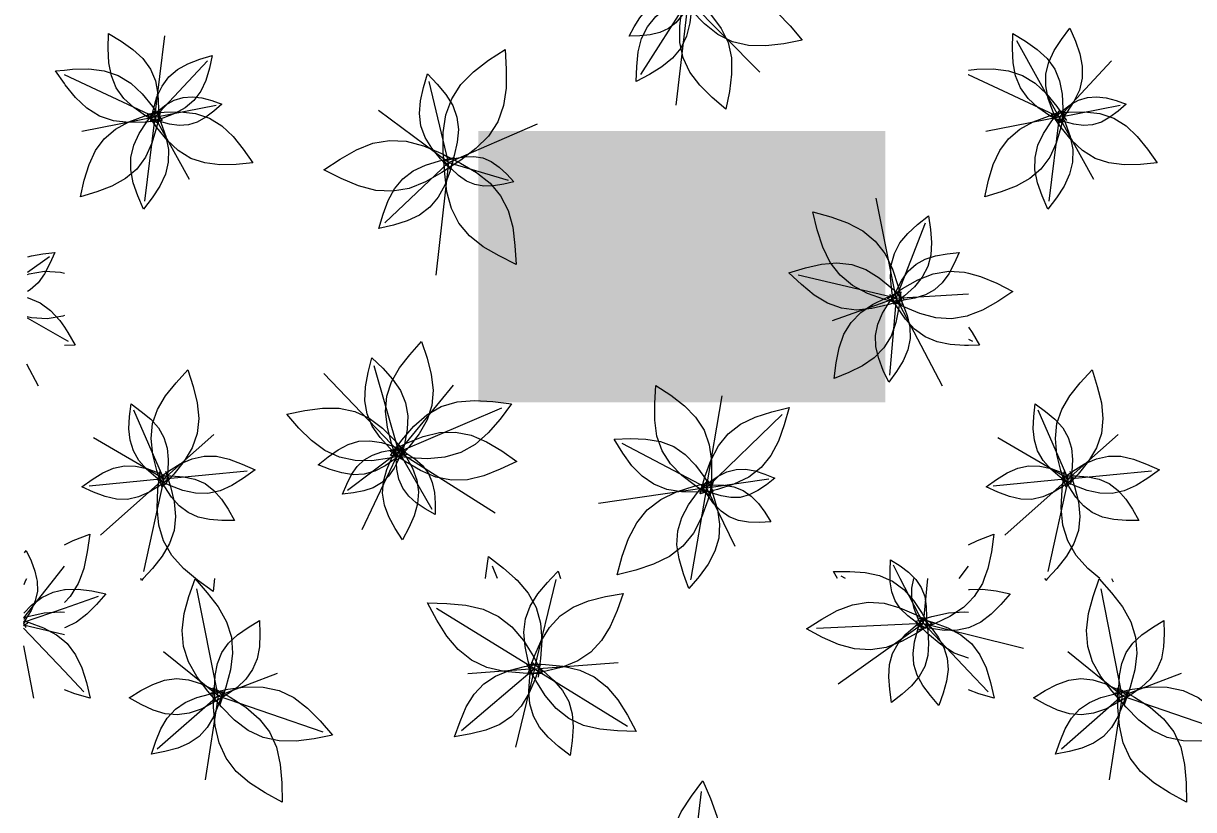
# Model space of a CAD drawing. Header units: metres. Extents: x 0 to 46.1, y -33.1 to 1.9.
# Drawn here: x 39.909 to 42.498, y -12.511 to -10.773 of the extents above; entities that cross this region are included whole.
import ezdxf
from ezdxf.enums import TextEntityAlignment as Align

# ---------------------------------------------------------------- set-up
doc = ezdxf.new("R2010")
doc.units = ezdxf.units.M
doc.header["$LTSCALE"] = 0.02
doc.layers.add('AB_EXT_MASSIF', color=8, linetype='Continuous', lineweight=9)
doc.layers.add('FILL_(255, 255, 255)', color=7, linetype='Continuous', true_color=0xffffff)
doc.layers.add('TEXT', color=7, linetype='Continuous', lineweight=13, true_color=0x000000)
doc.styles.add('JV', font='arial.ttf')

msp = doc.modelspace()

# ---------------------------------------------------------------- hatches: boundary and pattern name
at = {"layer": 'FILL_(255, 255, 255)'}
msp.add_hatch(color=256, dxfattribs=at).paths.add_polyline_path([(41.8155, -11.6106), (41.8155, -11.0106), (40.9155, -11.0106), (40.9155, -11.6106), (41.8155, -11.6106)])

# ---------------------------------------------------------------- linework, layer by layer
at = {"layer": 'AB_EXT_MASSIF', "lineweight": 9, "true_color": 0x606060, "transparency": 33554597}
for points in [[(41.3899, -10.7139), (41.3786, -10.735), (41.3664, -10.7546), (41.3524, -10.7713), (41.3361, -10.7842), (41.3172, -10.7931), (41.296, -10.7982), (41.2731, -10.8004), (41.2491, -10.8011), (41.2604, -10.78), (41.2726, -10.7604), (41.2866, -10.7437), (41.3029, -10.7308), (41.3218, -10.7219), (41.343, -10.7168), (41.3659, -10.7146), (41.3899, -10.7139)], [(41.3887, -10.7064), (41.3873, -10.7397), (41.3838, -10.7717), (41.3763, -10.8012), (41.3636, -10.8273), (41.3453, -10.8499), (41.3218, -10.8691), (41.2943, -10.8858), (41.2646, -10.9011), (41.266, -10.8677), (41.2695, -10.8358), (41.2769, -10.8063), (41.2896, -10.7802), (41.308, -10.7576), (41.3315, -10.7384), (41.359, -10.7217), (41.3887, -10.7064)], [(41.361, -10.7132), (41.4019, -10.7056), (41.4418, -10.701), (41.4796, -10.7019), (41.5149, -10.7101), (41.5473, -10.7261), (41.5772, -10.7494), (41.6051, -10.7782), (41.632, -10.81), (41.5911, -10.8176), (41.5512, -10.8222), (41.5134, -10.8212), (41.4781, -10.8131), (41.4457, -10.7971), (41.4158, -10.7738), (41.3879, -10.745), (41.361, -10.7132)], [(41.3737, -10.7017), (41.4039, -10.7278), (41.4311, -10.7549), (41.453, -10.7838), (41.468, -10.8151), (41.4754, -10.849), (41.4758, -10.8853), (41.4709, -10.9234), (41.4631, -10.9625), (41.433, -10.9364), (41.4058, -10.9093), (41.3838, -10.8804), (41.3689, -10.8491), (41.3615, -10.8152), (41.3611, -10.7789), (41.366, -10.7408), (41.3737, -10.7017)], [(41.38, -10.72), (41.2745, -10.8855)], [(41.38, -10.72), (41.3522, -10.9536)], [(41.38, -10.72), (41.5384, -10.8804)], [(42.1982, -10.9948), (42.1861, -10.9665), (42.1763, -10.9385), (42.1708, -10.911), (42.171, -10.8842), (42.1773, -10.8582), (42.1892, -10.8328), (42.2055, -10.808), (42.2241, -10.7835), (42.2362, -10.8118), (42.246, -10.8398), (42.2515, -10.8673), (42.2513, -10.8941), (42.245, -10.9201), (42.2331, -10.9454), (42.2168, -10.9703), (42.1982, -10.9948)], [(40.2077, -10.9939), (40.1795, -10.9771), (40.1535, -10.959), (40.1315, -10.9387), (40.1149, -10.9155), (40.104, -10.889), (40.0984, -10.8597), (40.0969, -10.828), (40.0975, -10.7952), (40.1258, -10.812), (40.1518, -10.8301), (40.1737, -10.8504), (40.1904, -10.8736), (40.2013, -10.9), (40.2069, -10.9294), (40.2084, -10.9611), (40.2077, -10.9939)], [(40.2, -10.98), (40.222, -10.8004)], [(42.2077, -10.9939), (42.1795, -10.9771), (42.1535, -10.959), (42.1315, -10.9387), (42.1149, -10.9155), (42.104, -10.889), (42.0984, -10.8597), (42.0969, -10.828), (42.0975, -10.7952), (42.1258, -10.812), (42.1518, -10.8301), (42.1737, -10.8504), (42.1904, -10.8736), (42.2013, -10.9), (42.2069, -10.9294), (42.2084, -10.9611), (42.2077, -10.9939)], [(42.2, -10.98), (42.1064, -10.8111)], [(40.1904, -10.9903), (40.1969, -10.962), (40.2049, -10.9352), (40.216, -10.9112), (40.231, -10.8909), (40.2502, -10.8745), (40.2734, -10.8618), (40.2995, -10.8519), (40.3273, -10.8435), (40.3209, -10.8718), (40.3128, -10.8986), (40.3017, -10.9226), (40.2867, -10.9429), (40.2675, -10.9593), (40.2444, -10.972), (40.2182, -10.9819), (40.1904, -10.9903)], [(40.8406, -11.0988), (40.8379, -11.0555), (40.8381, -11.0137), (40.8438, -10.9746), (40.8567, -10.9392), (40.8773, -10.9076), (40.9051, -10.8795), (40.9384, -10.8543), (40.9747, -10.8305), (40.9774, -10.8738), (40.9772, -10.9156), (40.9715, -10.9546), (40.9586, -10.9901), (40.938, -11.0217), (40.9102, -11.0497), (40.8769, -11.075), (40.8406, -11.0988)], [(40.2, -10.98), (40.3163, -10.8552)], [(42.2, -10.98), (42.3163, -10.8552)], [(40, -10.9057), (39.9805, -10.8776), (40, -10.8759)], [(40, -10.8759), (40.018, -10.8742), (40.0543, -10.8734), (40.0883, -10.8775), (40.1194, -10.8878), (40.1473, -10.905), (40.1723, -10.9285), (40.195, -10.9568), (40.2165, -10.9877)], [(40.2, -10.98), (40, -10.8867)], [(40.8535, -11.0947), (40.8319, -11.0721), (40.8127, -11.0489), (40.7977, -11.0247), (40.7884, -10.9991), (40.7852, -10.9721), (40.7875, -10.9437), (40.7942, -10.9143), (40.8032, -10.8844), (40.8248, -10.907), (40.844, -10.9302), (40.859, -10.9544), (40.8683, -10.98), (40.8716, -11.007), (40.8692, -11.0354), (40.8625, -11.0648), (40.8535, -11.0947)], [(42, -10.8867), (41.9993, -10.8864)], [(42, -10.8759), (42.018, -10.8742), (42.0543, -10.8734), (42.0883, -10.8775), (42.1194, -10.8878), (42.1473, -10.905), (42.1723, -10.9285), (42.195, -10.9568), (42.2165, -10.9877)], [(42.2, -10.98), (42, -10.8867)], [(40.2165, -10.9877), (40.179, -10.9911), (40.1427, -10.9919), (40.1087, -10.9879), (40.0776, -10.9775), (40.0497, -10.9603), (40.0247, -10.9369), (40.002, -10.9086), (40, -10.9057)], [(40.85, -11.08), (40.8072, -10.9012)], [(40.1888, -10.9822), (40.2065, -10.9667), (40.2245, -10.953), (40.2432, -10.9426), (40.2627, -10.9364), (40.283, -10.9348), (40.3042, -10.9375), (40.3261, -10.9435), (40.3482, -10.9512), (40.3306, -10.9666), (40.3126, -10.9803), (40.2939, -10.9908), (40.2744, -10.997), (40.2541, -10.9985), (40.2329, -10.9958), (40.211, -10.9899), (40.1888, -10.9822)], [(42.1888, -10.9822), (42.2065, -10.9667), (42.2245, -10.953), (42.2432, -10.9426), (42.2627, -10.9364), (42.283, -10.9348), (42.3042, -10.9375), (42.3261, -10.9435), (42.3482, -10.9512), (42.3306, -10.9666), (42.3126, -10.9803), (42.2939, -10.9908), (42.2744, -10.997), (42.2541, -10.9985), (42.2329, -10.9958), (42.211, -10.9899), (42.1888, -10.9822)], [(40.2124, -10.9668), (40.2041, -11.0032), (40.1937, -11.0378), (40.1794, -11.0687), (40.1601, -11.0949), (40.1353, -11.116), (40.1054, -11.1324), (40.0717, -11.1452), (40.0359, -11.156), (40.0442, -11.1195), (40.0546, -11.085), (40.0689, -11.054), (40.0882, -11.0278), (40.113, -11.0067), (40.1428, -10.9904), (40.1765, -10.9776), (40.2124, -10.9668)], [(40.2019, -10.9647), (40.2144, -10.994), (40.2246, -11.023), (40.2302, -11.0514), (40.23, -11.0792), (40.2235, -11.1061), (40.2111, -11.1324), (40.1943, -11.1581), (40.175, -11.1835), (40.1625, -11.1542), (40.1523, -11.1252), (40.1467, -11.0967), (40.1469, -11.069), (40.1534, -11.042), (40.1658, -11.0158), (40.1826, -10.9901), (40.2019, -10.9647)], [(40.1837, -10.9724), (40.2207, -10.969), (40.2566, -10.9682), (40.2902, -10.9722), (40.321, -10.9824), (40.3485, -10.9994), (40.3732, -11.0226), (40.3957, -11.0506), (40.4169, -11.0811), (40.3799, -11.0845), (40.344, -11.0853), (40.3104, -11.0813), (40.2796, -11.0711), (40.252, -11.0541), (40.2274, -11.0309), (40.2049, -11.0029), (40.1837, -10.9724)], [(40.2, -10.98), (40.3355, -10.9537)], [(40.85, -11.08), (40.695, -10.9651)], [(42.2124, -10.9668), (42.2041, -11.0032), (42.1937, -11.0378), (42.1794, -11.0687), (42.1601, -11.0949), (42.1353, -11.116), (42.1054, -11.1324), (42.0717, -11.1452), (42.0359, -11.156), (42.0442, -11.1195), (42.0546, -11.085), (42.0689, -11.054), (42.0882, -11.0278), (42.113, -11.0067), (42.1428, -10.9904), (42.1765, -10.9776), (42.2124, -10.9668)], [(42.2019, -10.9647), (42.2144, -10.994), (42.2246, -11.023), (42.2302, -11.0514), (42.23, -11.0792), (42.2235, -11.1061), (42.2111, -11.1324), (42.1943, -11.1581), (42.175, -11.1835), (42.1625, -11.1542), (42.1523, -11.1252), (42.1467, -11.0967), (42.1469, -11.069), (42.1534, -11.042), (42.1658, -11.0158), (42.1826, -10.9901), (42.2019, -10.9647)], [(42.1837, -10.9724), (42.2207, -10.969), (42.2566, -10.9682), (42.2902, -10.9722), (42.321, -10.9824), (42.3485, -10.9994), (42.3732, -11.0226), (42.3957, -11.0506), (42.4169, -11.0811), (42.3799, -11.0845), (42.344, -11.0853), (42.3104, -11.0813), (42.2796, -11.0711), (42.252, -11.0541), (42.2274, -11.0309), (42.2049, -11.0029), (42.1837, -10.9724)], [(42.2, -10.98), (42.3355, -10.9537)], [(40.2, -10.98), (40.0384, -11.0114)], [(40.2, -10.98), (40.1772, -11.166)], [(40.2, -10.98), (40.2762, -11.1174)], [(40.85, -11.08), (41.0463, -10.9948)], [(42.2, -10.98), (42.0384, -11.0114)], [(42.2, -10.98), (42.1772, -11.166)], [(42.2, -10.98), (42.2762, -11.1174)], [(40.8708, -11.0787), (40.835, -11.1025), (40.799, -11.1231), (40.7627, -11.1375), (40.7259, -11.144), (40.6886, -11.142), (40.6508, -11.132), (40.6126, -11.116), (40.5742, -11.0966), (40.61, -11.0728), (40.646, -11.0523), (40.6823, -11.0379), (40.7191, -11.0314), (40.7564, -11.0334), (40.7942, -11.0434), (40.8324, -11.0594), (40.8708, -11.0787)], [(40.8616, -11.069), (40.8523, -11.1007), (40.8412, -11.1306), (40.827, -11.1571), (40.8085, -11.1792), (40.7854, -11.1965), (40.7582, -11.2093), (40.7277, -11.2187), (40.6955, -11.2263), (40.7049, -11.1946), (40.7159, -11.1647), (40.7302, -11.1382), (40.7487, -11.1161), (40.7717, -11.0988), (40.799, -11.086), (40.8294, -11.0766), (40.8616, -11.069)], [(40.8388, -11.063), (40.8765, -11.0817), (40.9115, -11.1021), (40.9415, -11.1259), (40.965, -11.1539), (40.9816, -11.1865), (40.9916, -11.2235), (40.9967, -11.2637), (40.9991, -11.3057), (40.9614, -11.287), (40.9264, -11.2665), (40.8964, -11.2428), (40.8728, -11.2148), (40.8563, -11.1822), (40.8463, -11.1452), (40.8412, -11.105), (40.8388, -11.063)], [(40.8391, -11.0768), (40.8619, -11.0712), (40.8842, -11.0674), (40.9055, -11.0668), (40.9255, -11.0703), (40.9443, -11.0783), (40.9618, -11.0905), (40.9784, -11.1059), (40.9944, -11.1229), (40.9717, -11.1284), (40.9494, -11.1322), (40.9281, -11.1329), (40.908, -11.1293), (40.8893, -11.1213), (40.8718, -11.1092), (40.8552, -11.0938), (40.8391, -11.0768)], [(40.85, -11.08), (40.7088, -11.2137)], [(40.85, -11.08), (40.8214, -11.3295)], [(40.85, -11.08), (40.982, -11.1192)], [(41.84, -11.38), (41.7957, -11.1593)], [(41.8539, -11.3944), (41.8142, -11.3832), (41.7767, -11.3698), (41.7435, -11.3523), (41.7157, -11.3296), (41.6938, -11.3011), (41.6774, -11.2673), (41.6653, -11.2294), (41.6554, -11.1893), (41.6951, -11.2005), (41.7325, -11.2139), (41.7658, -11.2314), (41.7936, -11.2541), (41.8154, -11.2826), (41.8318, -11.3164), (41.844, -11.3543), (41.8539, -11.3944)], [(41.8347, -11.3937), (41.83, -11.3637), (41.8275, -11.3346), (41.829, -11.307), (41.8358, -11.2815), (41.8481, -11.2582), (41.8657, -11.237), (41.8873, -11.2173), (41.9111, -11.1984), (41.9157, -11.2284), (41.9182, -11.2575), (41.9167, -11.285), (41.91, -11.3106), (41.8976, -11.3339), (41.88, -11.3551), (41.8584, -11.3748), (41.8347, -11.3937)], [(41.84, -11.38), (41.905, -11.214)], [(39.919, -11.289), (39.927, -11.2865), (39.9523, -11.2821), (39.9788, -11.2795), (39.968, -11.3039), (39.956, -11.3266), (39.9418, -11.3462), (39.9247, -11.3619), (39.9182, -11.3656)], [(41.8295, -11.3876), (41.8404, -11.3632), (41.8524, -11.3405), (41.8666, -11.3208), (41.8837, -11.3052), (41.9039, -11.2938), (41.927, -11.2865), (41.9523, -11.2821), (41.9788, -11.2795), (41.968, -11.3039), (41.956, -11.3266), (41.9418, -11.3462), (41.9247, -11.3619), (41.9045, -11.3732), (41.8814, -11.3806), (41.8561, -11.3849), (41.8295, -11.3876)], [(39.9186, -11.3231), (39.9669, -11.2881)], [(41.8579, -11.3842), (41.8216, -11.3953), (41.786, -11.4035), (41.7517, -11.4065), (41.7189, -11.4028), (41.6879, -11.3916), (41.6585, -11.3736), (41.6303, -11.3504), (41.6027, -11.3244), (41.639, -11.3133), (41.6745, -11.3051), (41.7089, -11.302), (41.7417, -11.3058), (41.7727, -11.317), (41.8021, -11.335), (41.8303, -11.3582), (41.8579, -11.3842)], [(39.9186, -11.3279), (39.9219, -11.3266), (39.9564, -11.3207), (39.9913, -11.3228), (40, -11.3251)], [(41.84, -11.38), (41.6231, -11.3292)], [(41.8206, -11.3811), (41.8541, -11.359), (41.8879, -11.3399), (41.9219, -11.3266), (41.9564, -11.3207), (41.9913, -11.3228), (42, -11.3251)], [(42, -11.3251), (42.0266, -11.3323), (42.0623, -11.3474), (42.0981, -11.3657), (42.0645, -11.3878), (42.0308, -11.4068), (42, -11.4189)], [(39.918, -11.3791), (39.9202, -11.3795), (39.9465, -11.3907), (39.9697, -11.4076), (39.9898, -11.4298), (40, -11.4448)], [(41.84, -11.38), (41.698, -11.4304)], [(41.8504, -11.3666), (41.8458, -11.4013), (41.8391, -11.4343), (41.8284, -11.4643), (41.8127, -11.4903), (41.7915, -11.512), (41.7651, -11.5298), (41.7348, -11.5446), (41.7024, -11.5577), (41.707, -11.5231), (41.7137, -11.4901), (41.7244, -11.4601), (41.7401, -11.4341), (41.7613, -11.4123), (41.7877, -11.3945), (41.818, -11.3798), (41.8504, -11.3666)], [(41.8412, -11.366), (41.8536, -11.3923), (41.8638, -11.4184), (41.8698, -11.4442), (41.8705, -11.4695), (41.8654, -11.4943), (41.855, -11.5186), (41.8404, -11.5426), (41.8237, -11.5663), (41.8113, -11.54), (41.8011, -11.5139), (41.7951, -11.4881), (41.7944, -11.4628), (41.7995, -11.438), (41.8099, -11.4137), (41.8245, -11.3897), (41.8412, -11.366)], [(42, -11.4189), (41.9967, -11.4202), (41.9622, -11.4261), (41.9273, -11.424), (41.892, -11.4145), (41.8564, -11.3993), (41.8206, -11.3811)], [(41.84, -11.38), (41.8251, -11.5503)], [(42, -11.4848), (41.9913, -11.4848), (41.9596, -11.483), (41.9302, -11.4771), (41.9039, -11.466), (41.8807, -11.449), (41.8606, -11.4268), (41.8427, -11.4006), (41.8261, -11.3721)], [(41.84, -11.38), (42, -11.3711)], [(41.84, -11.38), (41.9419, -11.574)], [(40, -11.4189), (39.9967, -11.4202), (39.9622, -11.4261), (39.9273, -11.424), (39.9175, -11.4214)], [(39.9175, -11.424), (40, -11.4707)], [(40, -11.4448), (40.0077, -11.456), (40.0243, -11.4845), (40, -11.4848)], [(42, -11.4448), (42.0077, -11.456), (42.0243, -11.4845), (42, -11.4848)], [(40, -11.4707), (40.0084, -11.4755)], [(40.7362, -11.7383), (40.7239, -11.7017), (40.7145, -11.6657), (40.7104, -11.6307), (40.7133, -11.5972), (40.7238, -11.5652), (40.7413, -11.5347), (40.7641, -11.5053), (40.7899, -11.4765), (40.8022, -11.5131), (40.8116, -11.5491), (40.8157, -11.5841), (40.8128, -11.6176), (40.8023, -11.6495), (40.7848, -11.6801), (40.762, -11.7095), (40.7362, -11.7383)], [(42, -11.4707), (42.0084, -11.4755)], [(40.7445, -11.7357), (40.7202, -11.7124), (40.6983, -11.6884), (40.681, -11.6631), (40.6697, -11.6361), (40.6649, -11.6072), (40.666, -11.5766), (40.6717, -11.5447), (40.6799, -11.512), (40.7042, -11.5353), (40.7261, -11.5592), (40.7434, -11.5845), (40.7547, -11.6116), (40.7595, -11.6404), (40.7584, -11.6711), (40.7527, -11.703), (40.7445, -11.7357)], [(39.9164, -11.5254), (39.9419, -11.574)], [(40.216, -11.7981), (40.2043, -11.7616), (40.1954, -11.7257), (40.1919, -11.691), (40.1953, -11.6578), (40.2061, -11.6262), (40.2239, -11.5962), (40.247, -11.5673), (40.273, -11.539), (40.2847, -11.5756), (40.2936, -11.6115), (40.2971, -11.6462), (40.2937, -11.6794), (40.2829, -11.711), (40.2651, -11.741), (40.242, -11.7699), (40.216, -11.7981)], [(40.74, -11.72), (40.6851, -11.5299)], [(42.216, -11.7981), (42.2043, -11.7616), (42.1954, -11.7257), (42.1919, -11.691), (42.1953, -11.6578), (42.2061, -11.6262), (42.2239, -11.5962), (42.247, -11.5673), (42.273, -11.539), (42.2847, -11.5756), (42.2936, -11.6115), (42.2971, -11.6462), (42.2937, -11.6794), (42.2829, -11.711), (42.2651, -11.741), (42.242, -11.7699), (42.216, -11.7981)], [(40.74, -11.72), (40.5738, -11.5468)], [(40.74, -11.72), (40.8605, -11.5725)], [(41.4284, -11.8171), (41.3957, -11.7953), (41.3657, -11.7722), (41.3407, -11.7467), (41.3222, -11.718), (41.3107, -11.6858), (41.3058, -11.6504), (41.3058, -11.6125), (41.3086, -11.5733), (41.3413, -11.5951), (41.3713, -11.6182), (41.3963, -11.6437), (41.4148, -11.6724), (41.4262, -11.7046), (41.4312, -11.74), (41.4311, -11.7779), (41.4284, -11.8171)], [(40.2255, -11.7925), (40.2027, -11.7759), (40.182, -11.7583), (40.1649, -11.7392), (40.1526, -11.7181), (40.1454, -11.6946), (40.143, -11.6691), (40.1443, -11.642), (40.1475, -11.614), (40.1702, -11.6307), (40.191, -11.6482), (40.2081, -11.6673), (40.2204, -11.6884), (40.2276, -11.7119), (40.2299, -11.7374), (40.2287, -11.7645), (40.2255, -11.7925)], [(40.7212, -11.728), (40.7464, -11.6943), (40.7729, -11.6635), (40.8017, -11.6382), (40.8335, -11.6201), (40.8687, -11.6097), (40.9069, -11.6065), (40.9474, -11.6088), (40.9891, -11.614), (40.9639, -11.6477), (40.9375, -11.6785), (40.9087, -11.7038), (40.8768, -11.7219), (40.8417, -11.7323), (40.8035, -11.7355), (40.763, -11.7332), (40.7212, -11.728)], [(41.42, -11.8), (41.4552, -11.5964)], [(42.2255, -11.7925), (42.2027, -11.7759), (42.182, -11.7583), (42.1649, -11.7392), (42.1526, -11.7181), (42.1454, -11.6946), (42.143, -11.6691), (42.1443, -11.642), (42.1475, -11.614), (42.1702, -11.6307), (42.191, -11.6482), (42.2081, -11.6673), (42.2204, -11.6884), (42.2276, -11.7119), (42.2299, -11.7374), (42.2287, -11.7645), (42.2255, -11.7925)], [(40.22, -11.78), (40.1537, -11.6283)], [(40.7587, -11.7262), (40.7189, -11.7345), (40.68, -11.7398), (40.643, -11.7396), (40.6084, -11.7323), (40.5764, -11.7173), (40.5467, -11.6952), (40.5189, -11.6676), (40.492, -11.6371), (40.5318, -11.6288), (40.5707, -11.6235), (40.6077, -11.6237), (40.6423, -11.631), (40.6743, -11.646), (40.704, -11.6681), (40.7318, -11.6957), (40.7587, -11.7262)], [(40.74, -11.72), (40.9677, -11.6231)], [(41.4062, -11.8134), (41.4169, -11.7752), (41.4297, -11.7391), (41.4465, -11.7071), (41.4683, -11.6803), (41.4957, -11.6593), (41.5282, -11.6434), (41.5646, -11.6317), (41.6031, -11.6221), (41.5924, -11.6603), (41.5796, -11.6963), (41.5629, -11.7284), (41.541, -11.7551), (41.5136, -11.7762), (41.4811, -11.792), (41.4447, -11.8038), (41.4062, -11.8134)], [(41.42, -11.8), (41.5874, -11.6374)], [(42.22, -11.78), (42.1537, -11.6283)], [(40.22, -11.78), (40.0648, -11.6889)], [(40.22, -11.78), (40.3308, -11.6816)], [(40.7534, -11.7178), (40.7317, -11.7357), (40.7096, -11.7514), (40.6869, -11.7632), (40.6634, -11.7698), (40.639, -11.7709), (40.6137, -11.7669), (40.5878, -11.759), (40.5616, -11.7489), (40.5833, -11.7311), (40.6054, -11.7154), (40.6281, -11.7036), (40.6516, -11.6969), (40.676, -11.6958), (40.7013, -11.6998), (40.7272, -11.7078), (40.7534, -11.7178)], [(40.7204, -11.7184), (40.7571, -11.7009), (40.7936, -11.6864), (40.8296, -11.6777), (40.865, -11.6765), (40.8997, -11.6834), (40.9339, -11.6978), (40.9675, -11.718), (41.001, -11.7412), (40.9642, -11.7588), (40.9277, -11.7732), (40.8917, -11.7819), (40.8563, -11.7831), (40.8216, -11.7762), (40.7874, -11.7618), (40.7538, -11.7417), (40.7204, -11.7184)], [(41.4354, -11.8081), (41.3995, -11.8096), (41.365, -11.8086), (41.3328, -11.8032), (41.3037, -11.7919), (41.278, -11.7743), (41.2553, -11.7508), (41.2351, -11.7228), (41.2161, -11.6924), (41.2519, -11.6909), (41.2864, -11.6918), (41.3186, -11.6973), (41.3477, -11.7086), (41.3734, -11.7262), (41.3961, -11.7497), (41.4164, -11.7777), (41.4354, -11.8081)], [(42.22, -11.78), (42.0648, -11.6889)], [(42.22, -11.78), (42.3308, -11.6816)], [(40.7494, -11.713), (40.7399, -11.7353), (40.7294, -11.7561), (40.7168, -11.7742), (40.7015, -11.7888), (40.6832, -11.7994), (40.6623, -11.8065), (40.6394, -11.8108), (40.6153, -11.8136), (40.6247, -11.7913), (40.6353, -11.7704), (40.6479, -11.7523), (40.6632, -11.7378), (40.6814, -11.7272), (40.7023, -11.7201), (40.7253, -11.7158), (40.7494, -11.713)], [(40.74, -11.72), (40.626, -11.8056)], [(40.74, -11.72), (40.658, -11.8925)], [(40.7394, -11.7053), (40.7557, -11.7309), (40.7697, -11.7566), (40.7793, -11.7825), (40.7834, -11.8086), (40.7814, -11.8349), (40.7738, -11.8615), (40.762, -11.8882), (40.7478, -11.915), (40.7315, -11.8894), (40.7175, -11.8637), (40.7078, -11.8378), (40.7037, -11.8117), (40.7057, -11.7854), (40.7133, -11.7589), (40.7252, -11.7321), (40.7394, -11.7053)], [(40.734, -11.7096), (40.7556, -11.722), (40.7755, -11.7353), (40.7924, -11.7504), (40.8053, -11.7678), (40.8139, -11.7877), (40.8186, -11.8099), (40.8201, -11.8339), (40.82, -11.8588), (40.7984, -11.8464), (40.7785, -11.833), (40.7616, -11.8179), (40.7486, -11.8005), (40.74, -11.7806), (40.7354, -11.7584), (40.7339, -11.7345), (40.734, -11.7096)], [(40.74, -11.72), (40.8131, -11.8468)], [(40.74, -11.72), (40.9529, -11.8548)], [(41.42, -11.8), (41.2336, -11.7016)], [(40.2048, -11.7815), (40.2304, -11.763), (40.2563, -11.747), (40.2826, -11.7354), (40.3094, -11.7296), (40.3369, -11.73), (40.3649, -11.7363), (40.3934, -11.7471), (40.4221, -11.7602), (40.3965, -11.7787), (40.3707, -11.7947), (40.3444, -11.8063), (40.3175, -11.8121), (40.29, -11.8117), (40.262, -11.8054), (40.2335, -11.7946), (40.2048, -11.7815)], [(42.2048, -11.7815), (42.2304, -11.763), (42.2563, -11.747), (42.2826, -11.7354), (42.3094, -11.7296), (42.3369, -11.73), (42.3649, -11.7363), (42.3934, -11.7471), (42.4221, -11.7602), (42.3965, -11.7787), (42.3707, -11.7947), (42.3444, -11.8063), (42.3175, -11.8121), (42.29, -11.8117), (42.262, -11.8054), (42.2335, -11.7946), (42.2048, -11.7815)], [(40.2336, -11.7787), (40.2107, -11.7952), (40.1875, -11.8096), (40.164, -11.82), (40.1399, -11.8252), (40.1153, -11.8247), (40.0902, -11.8191), (40.0647, -11.8095), (40.039, -11.7977), (40.0619, -11.7812), (40.0851, -11.7668), (40.1086, -11.7564), (40.1327, -11.7512), (40.1573, -11.7516), (40.1824, -11.7573), (40.2079, -11.7669), (40.2336, -11.7787)], [(40.2237, -11.7631), (40.2346, -11.7971), (40.2429, -11.8306), (40.2462, -11.8629), (40.243, -11.8938), (40.2329, -11.9232), (40.2163, -11.9512), (40.1948, -11.9781), (40.1747, -12)], [(40.2899, -12), (40.2636, -11.9778), (40.2379, -11.9491), (40.2194, -11.9173), (40.2087, -11.8822), (40.2051, -11.8439), (40.207, -11.8032), (40.2118, -11.7613)], [(40.2082, -11.7731), (40.2364, -11.7732), (40.2636, -11.7752), (40.2887, -11.7806), (40.3111, -11.7905), (40.3307, -11.8053), (40.3477, -11.8245), (40.3626, -11.8473), (40.3765, -11.8718), (40.3483, -11.8717), (40.3212, -11.8698), (40.2961, -11.8643), (40.2736, -11.8544), (40.254, -11.8397), (40.237, -11.8204), (40.2221, -11.7977), (40.2082, -11.7731)], [(40.22, -11.78), (40.4047, -11.7619)], [(41.4086, -11.8016), (41.4273, -11.7869), (41.4462, -11.7739), (41.4656, -11.7643), (41.4856, -11.759), (41.5063, -11.7584), (41.5276, -11.7622), (41.5494, -11.7693), (41.5714, -11.7782), (41.5528, -11.793), (41.5339, -11.806), (41.5145, -11.8156), (41.4945, -11.8209), (41.4738, -11.8214), (41.4525, -11.8177), (41.4307, -11.8106), (41.4086, -11.8016)], [(42.2336, -11.7787), (42.2107, -11.7952), (42.1875, -11.8096), (42.164, -11.82), (42.1399, -11.8252), (42.1153, -11.8247), (42.0902, -11.8191), (42.0647, -11.8095), (42.039, -11.7977), (42.0619, -11.7812), (42.0851, -11.7668), (42.1086, -11.7564), (42.1327, -11.7512), (42.1573, -11.7516), (42.1824, -11.7573), (42.2079, -11.7669), (42.2336, -11.7787)], [(42.2237, -11.7631), (42.2346, -11.7971), (42.2429, -11.8306), (42.2462, -11.8629), (42.243, -11.8938), (42.2329, -11.9232), (42.2163, -11.9512), (42.1948, -11.9781), (42.1747, -12)], [(42.2899, -12), (42.2636, -11.9778), (42.2379, -11.9491), (42.2194, -11.9173), (42.2087, -11.8822), (42.2051, -11.8439), (42.207, -11.8032), (42.2118, -11.7613)], [(42.2082, -11.7731), (42.2364, -11.7732), (42.2636, -11.7752), (42.2887, -11.7806), (42.3111, -11.7905), (42.3307, -11.8053), (42.3477, -11.8245), (42.3626, -11.8473), (42.3765, -11.8718), (42.3483, -11.8717), (42.3212, -11.8698), (42.2961, -11.8643), (42.2736, -11.8544), (42.254, -11.8397), (42.237, -11.8204), (42.2221, -11.7977), (42.2082, -11.7731)], [(42.22, -11.78), (42.4047, -11.7619)], [(40.22, -11.78), (40.0546, -11.7962)], [(40.22, -11.78), (40.0801, -11.9042)], [(40.22, -11.78), (40.1749, -11.9851)], [(41.42, -11.8), (41.1811, -11.8343)], [(41.4349, -11.7855), (41.4233, -11.8268), (41.4095, -11.8657), (41.3914, -11.9003), (41.3679, -11.9291), (41.3383, -11.9519), (41.3033, -11.9689), (41.264, -11.9816), (41.2224, -11.992), (41.234, -11.9507), (41.2478, -11.9118), (41.2659, -11.8773), (41.2894, -11.8484), (41.319, -11.8257), (41.354, -11.8086), (41.3933, -11.7959), (41.4349, -11.7855)], [(41.3731, -12), (41.3693, -11.9896), (41.3597, -11.9571), (41.355, -11.9255), (41.3567, -11.895), (41.3654, -11.8657), (41.3804, -11.8375), (41.4003, -11.8101), (41.4229, -11.7833)], [(41.42, -11.8), (41.3854, -12)], [(41.4229, -11.7833), (41.4351, -11.8162), (41.4447, -11.8486), (41.4494, -11.8802), (41.4477, -11.9108), (41.439, -11.9401), (41.424, -11.9683), (41.4041, -11.9956), (41.4004, -12)], [(41.4093, -11.7943), (41.4343, -11.7933), (41.4584, -11.794), (41.4809, -11.7978), (41.5012, -11.8057), (41.5192, -11.818), (41.535, -11.8344), (41.5492, -11.8539), (41.5624, -11.8752), (41.5374, -11.8762), (41.5133, -11.8755), (41.4908, -11.8717), (41.4705, -11.8638), (41.4525, -11.8515), (41.4367, -11.8351), (41.4225, -11.8156), (41.4093, -11.7943)], [(41.42, -11.8), (41.5584, -11.7801)], [(41.42, -11.8), (41.4831, -11.9284)], [(42.22, -11.78), (42.0546, -11.7962)], [(42.22, -11.78), (42.0801, -11.9042)], [(42.22, -11.78), (42.1749, -11.9851)], [(40, -11.9259), (40.0197, -11.9165), (40.0561, -11.9022), (40.0506, -11.941), (40.0428, -11.9779), (40.0347, -12)], [(42, -11.9259), (42.0197, -11.9165), (42.0561, -11.9022), (42.0506, -11.941), (42.0428, -11.9779), (42.0347, -12)], [(39.9117, -11.9436), (39.9157, -11.9381), (39.9263, -11.961), (39.9349, -11.9839), (39.9385, -12)], [(40.9318, -12), (40.9322, -11.9933), (40.9379, -11.9519), (40.971, -11.9773), (40.9968, -12)], [(39.9789, -12), (40, -11.9733)], [(40.9577, -12), (40.9467, -11.9733)], [(41.8266, -12), (41.8263, -11.9836), (41.8276, -11.959), (41.8484, -11.9722), (41.8674, -11.9864), (41.8812, -12)], [(41.8487, -12), (41.8338, -11.9711)], [(41.9789, -12), (42, -11.9733)], [(39.9385, -12), (39.94, -12.0063), (39.9404, -12.0283), (39.9357, -12.0499), (39.9264, -12.0709), (39.9136, -12.0917), (39.91, -12.0966)], [(39.9101, -12.0871), (39.9789, -12)], [(39.911, -12.0136), (39.9139, -12.0056), (39.9173, -12)], [(40.0347, -12), (40.0305, -12.0114), (40.0126, -12.0404), (40, -12.0531)], [(40.1747, -12), (40.1706, -12.0044), (40.1692, -12)], [(40.3438, -12.2795), (40.3167, -12.2487), (40.2927, -12.2172), (40.2744, -12.1847), (40.2635, -12.1506), (40.2607, -12.115), (40.2653, -12.0779), (40.2756, -12.0398), (40.289, -12.0009), (40.3161, -12.0318), (40.3401, -12.0632), (40.3585, -12.0958), (40.3694, -12.1298), (40.3722, -12.1654), (40.3676, -12.2025), (40.3572, -12.2407), (40.3438, -12.2795)], [(40.3321, -12), (40.3288, -12.029), (40.2947, -12.004), (40.2899, -12)], [(40.9968, -12), (41.0012, -12.0039), (41.0259, -12.0327), (41.0435, -12.0644), (41.0533, -12.0994), (41.0561, -12.1372), (41.0534, -12.1773), (41.0477, -12.2187)], [(41.0361, -12.2163), (41.0262, -12.1831), (41.0189, -12.1506), (41.0164, -12.1192), (41.0201, -12.0893), (41.0305, -12.0611), (41.0471, -12.0344), (41.0685, -12.0088), (41.0769, -12)], [(41.04, -12.2), (41.0879, -12.0024)], [(41.0769, -12), (41.0924, -11.9838), (41.0972, -12)], [(41.4004, -12), (41.3815, -12.0225), (41.3731, -12)], [(41.3854, -12), (41.3848, -12.0034)], [(41.7101, -12), (41.7015, -11.9849), (41.7371, -11.9849), (41.7715, -11.9872), (41.8032, -11.9938), (41.8174, -12)], [(41.7275, -12), (41.7185, -11.9948)], [(41.8174, -12), (41.8317, -12.0062), (41.8566, -12.0248), (41.8782, -12.049), (41.8973, -12.0777), (41.9149, -12.1087)], [(41.9054, -12.1106), (41.8847, -12.0973), (41.8656, -12.0832), (41.8496, -12.0674), (41.8377, -12.0496), (41.8302, -12.0295), (41.8267, -12.0073), (41.8266, -12)], [(41.9, -12.1), (41.8487, -12)], [(41.8988, -12.1122), (41.8883, -12.0892), (41.8797, -12.0664), (41.8746, -12.0439), (41.8742, -12.0219), (41.8788, -12.0004), (41.879, -12)], [(41.8812, -12), (41.8834, -12.0022), (41.8953, -12.02), (41.9029, -12.0401), (41.9064, -12.0622), (41.9067, -12.086), (41.9054, -12.1106)], [(41.9, -12.1), (41.9097, -12)], [(42.0347, -12), (42.0305, -12.0114), (42.0126, -12.0404), (42, -12.0531)], [(42.1747, -12), (42.1706, -12.0044), (42.1692, -12)], [(42.3438, -12.2795), (42.3167, -12.2487), (42.2927, -12.2172), (42.2744, -12.1847), (42.2635, -12.1506), (42.2607, -12.115), (42.2653, -12.0779), (42.2756, -12.0398), (42.289, -12.0009), (42.3161, -12.0318), (42.3401, -12.0632), (42.3585, -12.0958), (42.3694, -12.1298), (42.3722, -12.1654), (42.3676, -12.2025), (42.3572, -12.2407), (42.3438, -12.2795)], [(42.3161, -12), (42.3194, -12.0076)], [(39.9103, -12.077), (39.9276, -12.0595), (39.9505, -12.0421), (39.9753, -12.0302), (40, -12.0248)], [(40, -12.0248), (40.0021, -12.0243), (40.0309, -12.0239), (40.0611, -12.0278), (40.0921, -12.0339), (40.0714, -12.0578), (40.05, -12.0794), (40.0271, -12.0968), (40.0023, -12.1087), (40, -12.1092)], [(40.34, -12.26), (40.2934, -12.0232)], [(41.0252, -12.2125), (41.0386, -12.1748), (41.0539, -12.1394), (41.0728, -12.1083), (41.0966, -12.0829), (41.1255, -12.0636), (41.1592, -12.0498), (41.1966, -12.0404), (41.236, -12.0333), (41.2227, -12.0711), (41.2074, -12.1065), (41.1884, -12.1375), (41.1647, -12.163), (41.1357, -12.1823), (41.102, -12.1961), (41.0646, -12.2055), (41.0252, -12.2125)], [(42, -12.0248), (42.0021, -12.0243), (42.0309, -12.0239), (42.0611, -12.0278), (42.0921, -12.0339), (42.0714, -12.0578), (42.05, -12.0794), (42.0271, -12.0968), (42.0023, -12.1087), (42, -12.1092)], [(42.34, -12.26), (42.2934, -12.0232)], [(40, -12.0656), (40.0755, -12.0396)], [(41.0578, -12.211), (41.0146, -12.2099), (40.9731, -12.206), (40.9347, -12.1969), (40.9006, -12.1809), (40.871, -12.1576), (40.8457, -12.1275), (40.8235, -12.0922), (40.803, -12.0541), (40.8463, -12.0552), (40.8878, -12.0591), (40.9261, -12.0682), (40.9602, -12.0841), (40.9898, -12.1074), (41.0152, -12.1375), (41.0374, -12.1728), (41.0578, -12.211)], [(41.9195, -12.0991), (41.8856, -12.1209), (41.8517, -12.1397), (41.8174, -12.1527), (41.7829, -12.1583), (41.7479, -12.1559), (41.7126, -12.146), (41.6771, -12.1305), (41.6414, -12.1119), (41.6753, -12.0901), (41.7092, -12.0713), (41.7435, -12.0583), (41.778, -12.0527), (41.813, -12.0551), (41.8482, -12.0649), (41.8838, -12.0805), (41.9195, -12.0991)], [(42, -12.0531), (41.9886, -12.0646), (41.9588, -12.0843), (41.9247, -12.1005), (41.8882, -12.1149)], [(39.91, -12.0965), (40, -12.0656)], [(39.9101, -12.0872), (39.9189, -12.0846), (39.9554, -12.0765), (39.9906, -12.0737), (40, -12.0749)], [(41.04, -12.2), (40.8234, -12.0666)], [(41.9053, -12.0869), (41.9095, -12.1158), (41.9116, -12.1439), (41.9099, -12.1704), (41.9032, -12.195), (41.891, -12.2173), (41.8739, -12.2377), (41.8529, -12.2564), (41.8298, -12.2744), (41.8256, -12.2455), (41.8235, -12.2174), (41.8252, -12.1908), (41.8319, -12.1663), (41.8441, -12.1439), (41.8612, -12.1236), (41.8822, -12.1048), (41.9053, -12.0869)], [(41.8974, -12.0864), (41.9162, -12.108), (41.9328, -12.13), (41.9454, -12.1528), (41.9529, -12.1765), (41.9547, -12.2014), (41.9514, -12.2272), (41.944, -12.2538), (41.9345, -12.2808), (41.9157, -12.2592), (41.8991, -12.2372), (41.8865, -12.2144), (41.879, -12.1906), (41.8772, -12.1658), (41.8806, -12.14), (41.8879, -12.1134), (41.8974, -12.0864)], [(41.8818, -12.0955), (41.9189, -12.0846), (41.9554, -12.0765), (41.9906, -12.0737), (42, -12.0749)], [(39.9195, -12.0991), (39.9099, -12.1052)], [(39.9099, -12.1104), (40, -12.2052)], [(39.9155, -12.089), (39.91, -12.1011)], [(39.91, -12.1), (39.9149, -12.1087)], [(39.91, -12.1024), (40, -12.1244)], [(39.9101, -12.0895), (39.9155, -12.089)], [(39.9101, -12.094), (39.9222, -12.0975), (39.9542, -12.1093), (39.9826, -12.1245), (40, -12.1391)], [(40.3331, -12.2725), (40.3324, -12.243), (40.3337, -12.2145), (40.3387, -12.188), (40.3484, -12.1642), (40.3634, -12.1432), (40.3831, -12.1249), (40.4065, -12.1086), (40.4319, -12.0933), (40.4326, -12.1229), (40.4313, -12.1514), (40.4263, -12.1779), (40.4165, -12.2017), (40.4016, -12.2227), (40.3819, -12.241), (40.3585, -12.2573), (40.3331, -12.2725)], [(41.9, -12.1), (41.6637, -12.1108)], [(41.9, -12.1), (41.7117, -12.2336)], [(42, -12.1768), (41.9999, -12.1768), (41.9682, -12.1651), (41.9383, -12.1464), (41.9097, -12.1224), (41.8818, -12.0955)], [(42, -12.1092), (41.9755, -12.1146), (41.9467, -12.115), (41.9165, -12.1111), (41.8855, -12.105)], [(41.8882, -12.0876), (41.9222, -12.0975), (41.9542, -12.1093), (41.9826, -12.1245), (42, -12.1391)], [(41.9, -12.1), (42, -12.2052)], [(41.9, -12.1), (42, -12.1244)], [(42.3331, -12.2725), (42.3324, -12.243), (42.3337, -12.2145), (42.3387, -12.188), (42.3484, -12.1642), (42.3634, -12.1432), (42.3831, -12.1249), (42.4065, -12.1086), (42.4319, -12.0933), (42.4326, -12.1229), (42.4313, -12.1514), (42.4263, -12.1779), (42.4165, -12.2017), (42.4016, -12.2227), (42.3819, -12.241), (42.3585, -12.2573), (42.3331, -12.2725)], [(42, -12.1244), (42.1213, -12.1541)], [(39.9095, -12.1495), (39.9315, -12.2652)], [(40, -12.1391), (40.0063, -12.1443), (40.0248, -12.1689), (40.0386, -12.1981), (40.0487, -12.2306), (40.0569, -12.2651), (40.0229, -12.2552), (40, -12.2467)], [(40.34, -12.26), (40.2192, -12.1626)], [(42, -12.1391), (42.0063, -12.1443), (42.0248, -12.1689), (42.0386, -12.1981), (42.0487, -12.2306), (42.0569, -12.2651), (42.0229, -12.2552), (42, -12.2467)], [(42.34, -12.26), (42.2192, -12.1626)], [(41.0533, -12.1887), (41.0413, -12.2227), (41.0275, -12.2546), (41.0104, -12.2827), (40.989, -12.3056), (40.9629, -12.3231), (40.9325, -12.3355), (40.8987, -12.3439), (40.8632, -12.3503), (40.8752, -12.3163), (40.889, -12.2844), (40.9061, -12.2563), (40.9275, -12.2334), (40.9536, -12.2159), (40.9841, -12.2036), (41.0178, -12.1951), (41.0533, -12.1887)], [(41.0231, -12.1896), (41.0641, -12.1906), (41.1035, -12.1943), (41.1398, -12.203), (41.1722, -12.2181), (41.2002, -12.2402), (41.2243, -12.2687), (41.2453, -12.3022), (41.2647, -12.3384), (41.2237, -12.3373), (41.1843, -12.3336), (41.148, -12.325), (41.1156, -12.3099), (41.0876, -12.2878), (41.0635, -12.2592), (41.0425, -12.2258), (41.0231, -12.1896)], [(41.0341, -12.1856), (41.0596, -12.2052), (41.0829, -12.2257), (41.102, -12.2479), (41.1156, -12.2724), (41.1232, -12.2994), (41.1253, -12.3286), (41.1232, -12.3596), (41.1188, -12.3915), (41.0932, -12.3719), (41.07, -12.3514), (41.0509, -12.3291), (41.0373, -12.3046), (41.0297, -12.2777), (41.0276, -12.2484), (41.0297, -12.2175), (41.0341, -12.1856)], [(41.04, -12.2), (41.2247, -12.1859)], [(40, -12.2052), (40.0434, -12.2509)], [(40.34, -12.26), (40.4711, -12.2093)], [(41.04, -12.2), (40.8784, -12.3374)], [(41.04, -12.2), (40.8922, -12.2113)], [(41.04, -12.2), (40.998, -12.3734)], [(41.04, -12.2), (41.2454, -12.3265)], [(42, -12.2052), (42.0434, -12.2509)], [(42.34, -12.26), (42.4711, -12.2093)], [(40.3548, -12.2597), (40.3287, -12.2756), (40.3025, -12.2892), (40.2762, -12.2984), (40.2498, -12.302), (40.2233, -12.2995), (40.1967, -12.2913), (40.17, -12.2788), (40.1432, -12.2639), (40.1693, -12.248), (40.1955, -12.2344), (40.2218, -12.2252), (40.2482, -12.2216), (40.2747, -12.2241), (40.3013, -12.2323), (40.3281, -12.2448), (40.3548, -12.2597)], [(40.3209, -12.2535), (40.3617, -12.2453), (40.4015, -12.2402), (40.4394, -12.2406), (40.4748, -12.2483), (40.5075, -12.2638), (40.5377, -12.2867), (40.566, -12.3151), (40.5933, -12.3466), (40.5525, -12.3547), (40.5127, -12.3599), (40.4748, -12.3595), (40.4394, -12.3518), (40.4067, -12.3362), (40.3765, -12.3133), (40.3482, -12.2849), (40.3209, -12.2535)], [(42.3548, -12.2597), (42.3287, -12.2756), (42.3025, -12.2892), (42.2762, -12.2984), (42.2498, -12.302), (42.2233, -12.2995), (42.1967, -12.2913), (42.17, -12.2788), (42.1432, -12.2639), (42.1693, -12.248), (42.1955, -12.2344), (42.2218, -12.2252), (42.2482, -12.2216), (42.2747, -12.2241), (42.3013, -12.2323), (42.3281, -12.2448), (42.3548, -12.2597)], [(42.3209, -12.2535), (42.3617, -12.2453), (42.4015, -12.2402), (42.4394, -12.2406), (42.4748, -12.2483), (42.5075, -12.2638), (42.5377, -12.2867), (42.566, -12.3151), (42.5933, -12.3466), (42.5525, -12.3547), (42.5127, -12.3599), (42.4748, -12.3595), (42.4394, -12.3518), (42.4067, -12.3362), (42.3765, -12.3133), (42.3482, -12.2849), (42.3209, -12.2535)], [(40.3511, -12.2503), (40.3413, -12.2791), (40.3301, -12.3062), (40.3159, -12.3301), (40.2981, -12.3497), (40.2763, -12.3647), (40.2508, -12.3755), (40.2224, -12.383), (40.1925, -12.3888), (40.2023, -12.36), (40.2135, -12.3329), (40.2277, -12.309), (40.2455, -12.2894), (40.2673, -12.2744), (40.2928, -12.2636), (40.3212, -12.2561), (40.3511, -12.2503)], [(40.34, -12.26), (40.2052, -12.3777)], [(40.34, -12.26), (40.3111, -12.4453)], [(40.3293, -12.2423), (40.3668, -12.2628), (40.4014, -12.285), (40.4309, -12.3103), (40.4536, -12.3396), (40.4691, -12.3734), (40.4777, -12.4113), (40.4812, -12.4523), (40.4819, -12.495), (40.4445, -12.4745), (40.4098, -12.4523), (40.3804, -12.427), (40.3576, -12.3976), (40.3422, -12.3639), (40.3335, -12.326), (40.33, -12.285), (40.3293, -12.2423)], [(40.34, -12.26), (40.5715, -12.3391)], [(42.3511, -12.2503), (42.3413, -12.2791), (42.3301, -12.3062), (42.3159, -12.3301), (42.2981, -12.3497), (42.2763, -12.3647), (42.2508, -12.3755), (42.2224, -12.383), (42.1925, -12.3888), (42.2023, -12.36), (42.2135, -12.3329), (42.2277, -12.309), (42.2455, -12.2894), (42.2673, -12.2744), (42.2928, -12.2636), (42.3212, -12.2561), (42.3511, -12.2503)], [(42.34, -12.26), (42.2052, -12.3777)], [(42.34, -12.26), (42.3111, -12.4453)], [(42.3293, -12.2423), (42.3668, -12.2628), (42.4014, -12.285), (42.4309, -12.3103), (42.4536, -12.3396), (42.4691, -12.3734), (42.4777, -12.4113), (42.4812, -12.4523), (42.4819, -12.495), (42.4445, -12.4745), (42.4098, -12.4523), (42.3804, -12.427), (42.3576, -12.3976), (42.3422, -12.3639), (42.3335, -12.326), (42.33, -12.285), (42.3293, -12.2423)], [(42.34, -12.26), (42.5715, -12.3391)], [(41.3776, -12.7405), (41.3606, -12.7014), (41.3469, -12.6626), (41.3392, -12.6246), (41.3394, -12.5875), (41.348, -12.5514), (41.3644, -12.5162), (41.3868, -12.4818), (41.4124, -12.4477), (41.4293, -12.4869), (41.443, -12.5256), (41.4507, -12.5636), (41.4506, -12.6007), (41.442, -12.6368), (41.4256, -12.672), (41.4032, -12.7064), (41.3776, -12.7405)], [(41.38, -12.72), (41.4096, -12.4712)]]:
    msp.add_lwpolyline(points, dxfattribs=at)

# ---------------------------------------------------------------- texts
at = {"layer": 'TEXT', "style": 'JV'}
msp.add_text('J4', height=0.45, dxfattribs=at).set_placement((41.3655, -11.3106), align=Align.MIDDLE_CENTER)

doc.saveas('drawing.dxf')
